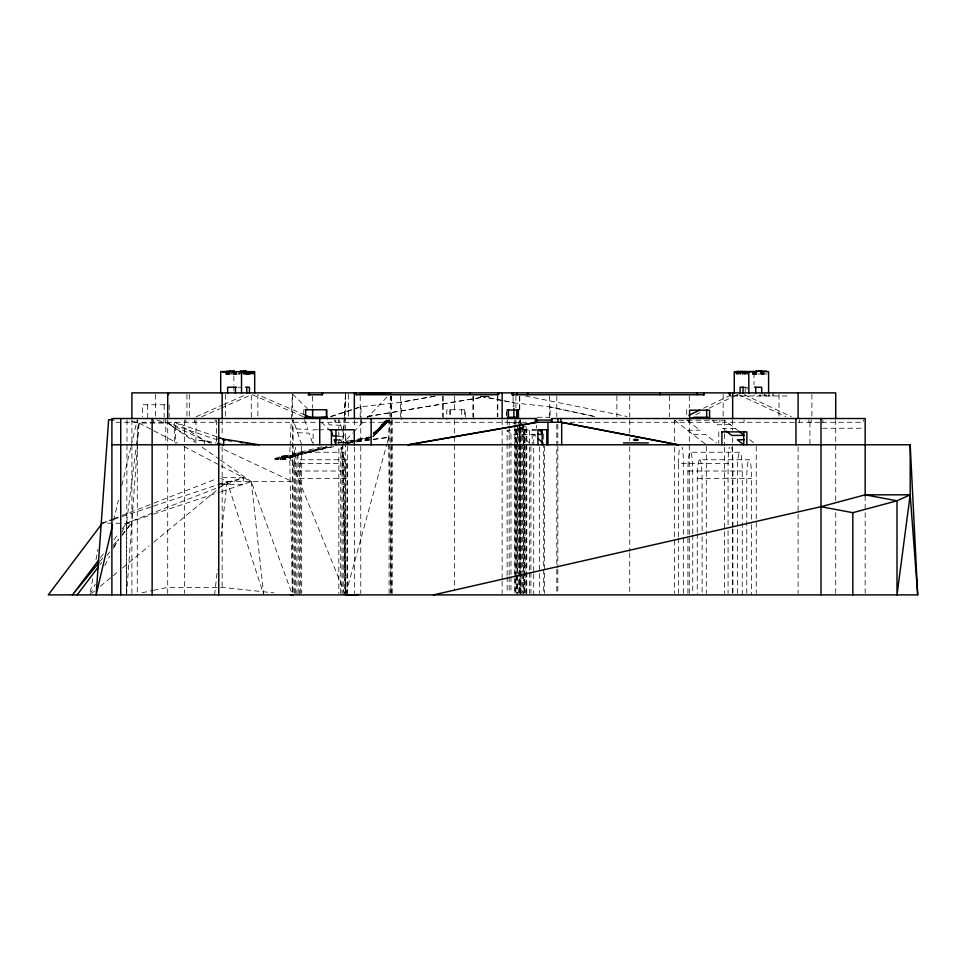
<?xml version="1.0" encoding="UTF-8"?>
<svg xmlns="http://www.w3.org/2000/svg" width="966" height="966" viewBox="0 0 966 966"><rect width="100%" height="100%" fill="white"/><g stroke="black" fill="none" stroke-linecap="round" stroke-linejoin="round"><path stroke-width="0.72" stroke-dasharray="4.83 3.62" d="M127.053 419.763L126.558 593.39L126.558 523.089L136.073 446.956M290.09 447.222L289.703 456.097L327.003 446.775M290.162 445.749L291.249 420.608M291.309 419.135L292.336 395.48M355.246 441.39L343.316 442.826L344.439 417.674M344.5 416.201L345.49 393.995M387.994 420.21L387.934 421.466L386.303 421.888L386.243 423.144L384.625 423.567L384.565 424.823L382.947 425.233L382.886 426.501L381.256 426.912L381.196 428.18L379.578 428.59L379.517 429.858L377.899 430.268L377.839 431.536L376.209 431.947L375.339 433.42L388.803 419.993M390.904 592.267L388.755 437.32L389.612 419.787M389.781 416.237L390.783 395.794M344.174 417.674L342.785 442.826L338.498 438.673M344.258 416.201L345.405 395.48M126.558 594.887L137.329 446.98M137.438 445.483L139.068 423.072L128.393 420.138M214.609 594.887L217.41 569.566M221.033 536.782L227.119 481.648L220.767 478.339M136.266 445.459L139.068 423.072L167.71 423.072L211.083 443.454M92.724 578.767L89.91 594.887L95.344 584.249M96.045 559.725L97.82 549.461M113.626 520.469L118.42 500.038M121.849 485.439L130.772 447.5M131.11 446.038L137.281 419.763L137.281 594.887M345.888 593.45L386.774 444.541M387.173 443.104L388.755 437.32L358.229 441.027M104.835 565.641L109.593 556.331M113.662 548.35L118.407 539.04M121.801 532.399L126.558 523.089L217.145 487.939M100.392 557.793L104.002 553.011M113.928 539.837L118.432 533.86M122.042 529.066L126.558 523.089L152.073 514.612M99.896 564.869L101.696 562.502M107.069 555.402L109.762 551.852M113.348 547.118L118.721 540.006M122.308 535.273L131.279 523.427L102.42 523.089L112.177 519.297M99.957 561.463L102.807 558.01M113.239 545.331L117.985 539.571M121.788 534.959L131.279 523.427M355.138 440.411L343.316 442.826L352.638 433.058M353.665 431.971L365.051 420.029M366.09 418.942L387.825 396.132M518.271 593.39L518.271 422.48L520.348 420.741L519.696 420.053L519.696 423.072M92.241 592.967L94.559 591.047M100.379 586.253L112.008 576.654M113.167 575.7L117.816 571.86M122.465 568.02L149.211 545.947M153.86 542.107L220.139 487.407M221.311 486.453L227.119 481.648L292.408 481.648L220.562 447.91M526.361 593.39L526.361 427.02L520.312 428.095L526.784 429.484L526.784 570.834M703.586 408.22L730.187 395.396M695.786 414.631L701.111 412.071M709.08 408.22L730.368 397.956M731.697 397.316L737.022 394.756M196.195 416.72L222.337 405.128M223.714 404.512L245.726 394.756M201.749 416.72L219.632 408.787M221.009 408.171L251.281 394.756L251.281 419.763M387.39 422.311L385.772 422.722L385.772 423.977L384.166 424.4L384.166 425.656L382.548 426.078L382.548 427.334L380.942 427.757L380.942 429.013L379.324 429.435L379.324 430.691L377.718 431.114L377.718 432.37L373.033 432.792L375.46 432.37L375.46 431.114L377.452 430.691L377.452 429.435L379.034 429.013L379.034 427.757L381.763 425.656L381.763 424.4L383.273 423.977L383.273 422.722L387.39 422.311L387.39 421.043L389.008 420.633L385.205 421.043L385.205 422.311M333.777 446.642L300.957 453.803L292.408 457.341L281.553 457.413L292.408 457.413L281.553 457.413L281.553 456.169L292.408 456.097L329.394 446.847M113.565 518.766L120.545 516.061M121.933 515.518L152.592 503.624M153.992 503.081L216.698 478.75M218.545 487.407L243.625 477.675L242.804 484.461L221.685 484.461M274.972 458.476L281.553 456.169L292.408 456.097L285.839 458.476L274.972 458.476L275.02 459.381L285.888 459.381L292.396 457.208M281.541 457.208L275.02 459.381L275.069 458.476L275.334 459.369M102.42 523.089L112.346 519.793M113.759 519.322L120.847 516.967M122.271 516.496L152.036 506.607M153.449 506.136L227.119 481.648L263.295 593.462M153.485 514.141L220.115 491.996M221.54 491.525L251.257 481.648L291.889 593.474M330.493 416.551L360.221 406.879L401.301 402.194L436.028 396.036M331.145 416.551L352.469 409.644M353.882 409.186L360.994 406.879L360.994 419.763M376.1 433.42L373.033 433.42L374.047 433.215L374.047 431.947L376.559 431.536L376.559 430.268L378.249 429.858L378.249 428.59L379.819 428.18L381.123 425.233L384.975 424.823L384.975 423.567L386.581 423.144L386.581 421.888L388.199 421.466L388.199 420.21M327.281 446.896L289.728 457.341L292.372 593.402L292.408 419.763M388.199 421.466L384.045 421.888L382.536 424.823M218.666 484.461L243.625 477.675L219.487 477.675M381.123 425.233L384.975 424.823M379.819 426.912L383.357 426.501L383.357 425.233M378.249 428.59L381.751 428.18L381.751 426.912M376.559 430.268L380.133 429.858L380.133 428.59M374.047 431.947L378.515 431.536L378.515 430.268M376.909 431.947L376.909 433.215L373.685 435.304L373.685 436.56L356.623 440.11M373.685 434.471L376.1 434.048L376.1 432.792M372.876 436.137L374.482 435.726L374.482 434.471M331.459 446.799L289.728 457.341L344.922 593.498M321.618 446.775L284.306 456.097L284.306 457.341L281.553 457.413M284.306 457.341L325.916 446.956M507.114 575.446L507.114 430.317L524.924 429.496L524.924 593.39M526.784 429.484L525.154 429.87L536.625 430.317M343.316 442.826L354.776 440.411M356.212 440.11L371.97 436.777L356.708 439.192M141.93 592.786L151.952 590.685M153.389 590.383L167.71 587.388L222.156 587.388L273.921 592.858M338.981 442.826L355.234 439.494M343.413 443.177L355.234 440.75M356.708 440.448L368.541 438.021L368.541 436.777M347.748 443.177L355.138 441.655M356.623 441.353L369.918 438.624M346.601 443.249L355.319 441.583M435.243 396.036L400.528 402.194L401.301 402.194L401.301 419.763M367.177 416.551L489.907 395.988M367.696 416.551L490.414 395.988M348.05 443.237L355.319 442.174M356.768 441.969L388.755 437.32M693.359 434.398L705.325 434.326L716.543 443.044M730.296 424.666L717.919 424.75L712.075 420.21M735.114 428.397L722.725 428.481L724.971 430.22M687.575 430.256L699.988 430.184M230.596 373.987L232.395 373.987M236.151 373.987L240.244 373.987L240.244 371.487M758.117 373.987L759.892 373.987M764.903 373.987L767.173 373.987M237.89 387.245L240.824 387.245M744.4 387.245L747.153 387.245L747.129 391.749M730.888 396L729.922 396L729.922 394.756M731.503 396L787.616 396L787.616 392.872M480.066 396.181L513.864 402.774L513.864 407.024M164.896 404.754L142.654 404.754L142.654 416.769M360.221 406.879L360.994 406.879M537.156 417.264L549.497 417.264M674.618 441.293L674.618 420.21L724.56 420.21L737.36 430.136M386.171 420.838L388.199 420.838M385.205 421.043L387.39 421.043M385.205 421.671L387.39 421.671M384.045 421.888L386.581 421.888M526.579 422.275L113.94 422.275L113.94 419.763M569.916 422.275L821.414 422.275M821.776 422.275L863.29 422.275L863.29 419.763M384.045 422.516L386.581 422.516M383.273 422.722L385.772 422.722M384.045 423.144L386.581 423.144M383.273 423.35L385.772 423.35M382.536 423.567L384.975 423.567M383.273 423.977L385.772 423.977M382.536 424.195L384.975 424.195M381.763 424.4L384.166 424.4M381.763 425.028L384.166 425.028M381.763 425.656L384.166 425.656M381.123 425.873L383.357 425.873M380.483 426.078L382.548 426.078M381.123 426.501L383.357 426.501M380.483 426.706L382.548 426.706M380.483 427.334L382.548 427.334M379.819 427.552L381.751 427.552M379.034 427.757L380.942 427.757M379.819 428.18L381.751 428.18M822.464 428.24L863.701 428.24M379.034 428.385L380.942 428.385M379.034 429.013L380.942 429.013M378.249 429.23L380.133 429.23M377.452 429.435L379.324 429.435M536.456 429.725L532.181 429.725L532.181 444.783M317.403 429.773L313.117 429.773L313.117 444.783M318.756 429.773L330.251 429.773M378.249 429.858L380.133 429.858M377.452 430.063L379.324 430.063M377.452 430.691L379.324 430.691M376.559 430.896L378.515 430.896M375.46 431.114L377.718 431.114M376.559 431.536L378.515 431.536M375.46 431.742L377.718 431.742M375.46 432.37L377.718 432.37M374.047 432.575L376.909 432.575M374.047 433.215L376.909 433.215M507.114 430.317L510.978 434.338L536.577 434.35M374.47 434.881L375.291 434.881M373.661 435.098L374.482 435.098M372.791 436.56L373.685 436.56M217.845 439.132L214.935 439.132L165.766 422.275L194.818 440.363L204.502 440.363L216.07 443.08M337.4 442.826L345.49 442.826M296.876 594.887L296.876 471.01A18.765 0.652 -90 0 1 297.528 452.245L343.872 452.245A18.765 0.652 -90 0 1 344.524 471.01L344.524 593.402M687.913 593.402L687.913 471.01A18.765 2.415 90 0 1 690.328 452.245L739.835 452.245A18.765 2.415 -90 0 1 742.262 471.01L742.262 594.887M298.277 453.803L300.957 453.803M281.553 456.169L292.408 456.169M299.388 594.887L299.388 478.508A18.765 0.652 -90 0 1 300.04 459.744L346.383 459.744A18.765 0.652 -90 0 1 347.035 478.508L347.035 594.887M697.259 532.23L697.259 478.508A18.765 2.415 90 0 1 699.686 459.744L749.193 459.744A18.765 2.415 -90 0 1 751.608 478.508L751.608 523.27M294.352 593.402L294.352 463.499L342 463.499L342 593.402M678.567 536.661L678.567 463.499L732.904 463.499L732.904 527.702M296.876 471.01L344.524 471.01M687.913 471.01L742.262 471.01M299.388 478.508L347.035 478.508M697.259 478.508L751.608 478.508M686.597 420.21L689.603 420.21M340.72 425.294L329.14 424.823L327.414 419.763M296.26 428.892L307.84 429.363L304.556 419.763M297.564 432.696L309.144 433.166L312.682 443.491M338.74 436.185L344.524 436.415M337.134 439.856L345.828 440.206M513.091 402.774L550.137 406.879L595.092 416.551M522.413 426.356L526.361 427.02M518.174 428.107L524.924 429.496M480.839 396.181L502.38 400.479M503.817 400.769L513.864 402.774M525.335 395.939L627.043 416.491M594.778 416.624L549.364 406.879L550.137 406.879L550.137 416.901M507.198 424.533L507.198 420.005L509.167 422.07L517.486 423.989L517.486 573.901M199.962 440.363L211.53 443.08M157.035 420.138L167.71 423.072L195.965 442.887M518.271 422.48L522.147 423.603M216.65 436.717L174.508 422.275L174.508 443.37M304.978 415.006L257.862 394.756L257.862 416.829M252.307 394.756L303.59 416.793M744.315 394.756L791.395 416.636M738.809 394.756L785.889 416.636M139.068 423.072L152.302 429.979M153.618 430.679L177.442 443.116M184.071 446.57L219.801 465.226M221.129 465.926L251.257 481.648L263.766 594.887M276.952 458.355L277.133 459.297M202.111 447.198L219.306 459.261M220.538 460.118L251.257 481.648M749.713 439.723L754.06 443.104M687.104 420.21L699.952 430.184M674.618 420.21L706.303 444.783M535.913 436.439L533.727 434.35L533.727 572.391M292.408 393.995L307.417 408.546M321.352 422.057L329.925 430.365M520.94 434.338L528.945 442.694M342.109 429.339L338.837 419.763L338.837 430.244M342.592 430.764L347.386 444.783M301.694 444.783L293.145 419.763L293.145 593.39M279.983 458.476L280.08 459.381M284.68 458.464L284.728 459.369M283.618 458.403L283.678 459.321M283.014 458.391L283.074 459.297M282.7 458.391L282.76 459.309M280.285 458.464L280.333 459.369M278.655 458.464L278.703 459.369M278.498 458.452L278.546 459.369M278.305 458.415L278.353 459.333M277.532 458.403L277.592 459.321M277.23 458.403L277.29 459.309M276.783 458.367L276.831 459.285M276.216 458.403L276.276 459.309M275.648 458.427L275.708 459.345M285.707 458.476L285.755 459.381M278.715 458.476L278.763 459.381M284.849 458.476L284.885 459.381M342.23 444.082L345.454 593.378L345.49 417.674M342.785 444.082L345.466 593.378M865.162 495.739L865.162 593.39M835.723 419.763L835.723 503.588M835.723 512.572L835.723 593.39M822.875 419.763L822.875 422.275M811.887 394.37L811.887 416.781M811.186 419.763L811.186 422.275M809.931 422.275L809.931 444.783M808.916 419.763L808.916 422.275M799.51 419.763L799.51 422.275M798.097 446.715L798.097 512.572M798.097 514.069L798.097 593.39M779.031 394.37L779.031 416.781M773.259 392.872L773.259 396M772.474 394.756L772.474 396M769.165 394.756L769.165 396M768.598 394.756L768.598 396M766.328 394.756L766.328 396M765.06 392.872L765.06 396M764.36 394.756L764.36 396M764.166 394.756L764.166 396M762.923 394.756L762.923 396M760.701 394.756L760.701 396M759.638 394.756L759.638 396M756.245 446.292L756.245 593.39M754.011 373.009L754.011 384.601M754.011 394.756L754.011 396M751.608 524.767L751.608 594.887M746.778 593.402L746.778 478.508A18.765 2.415 -90 0 1 749.193 459.744M745.184 387.245L745.184 391.749M745.233 394.756L745.233 396M744.062 419.763L744.062 422.275M737.65 394.756L737.65 396M737.42 593.402L737.42 471.01A18.765 2.415 -90 0 1 739.835 452.245M737.179 394.756L737.179 396M736.925 394.756L736.925 396M732.904 529.199L732.904 594.887M732.651 419.763L732.651 430.244M732.651 437.731L732.651 527.533M732.651 529.03L732.651 593.39M730.139 394.756L730.139 396M728.074 524.719L728.074 463.499A18.765 2.415 -90 0 1 729.282 447.246M728.074 530.684L728.074 593.402M724.56 420.21L724.56 432.261M724.56 433.77L724.56 445.809M724.56 447.318L724.56 530.141M724.56 531.65L724.56 593.39M723.148 394.37L723.148 416.781M719.863 419.763L719.863 422.275M718.789 431.874L718.789 443.346M706.303 446.292L706.303 593.39M702.101 530.732L702.101 478.508A18.765 2.415 90 0 0 699.686 459.744M702.101 536.698L702.101 593.402M697.259 533.715L697.259 593.402M692.755 533.691L692.755 471.01A18.765 2.415 90 0 0 690.328 452.245M692.755 535.188L692.755 593.402M689.289 395.867L689.289 407.821M689.289 419.763L689.289 593.39M686.693 409.765L686.693 416.914M683.397 593.402L683.397 463.499A18.765 2.415 -90 0 0 682.189 447.246M678.567 538.159L678.567 593.402M674.618 447.318L674.618 593.39M669.438 395.867L669.438 416.781M629.735 395.867L629.735 416.781M629.735 419.763L629.735 436.234M629.735 437.731L629.735 440.725M629.735 446.715L629.735 551.489M629.735 552.987L629.735 593.39M616.876 395.867L616.876 416.781M557.841 424.352L557.841 443.322M557.841 446.292L557.841 567.875M557.841 569.372L557.841 593.39M556.802 395.867L556.802 416.781M556.802 424.255L556.802 567.948M556.802 569.445L556.802 594.887M549.364 395.867L549.364 418.278M544.631 446.292L544.631 593.39M543.689 434.35L543.689 567.887M543.689 569.385L543.689 593.39M539.475 446.775L539.475 593.39M536.541 425.269L536.541 428.276M533.727 573.889L533.727 594.887M530.938 446.292L530.938 570.87M530.938 572.379L530.938 593.39M529.525 430.317L529.525 570.954M529.525 572.452L529.525 593.39M526.784 572.331L526.784 593.39M525.021 429.472L525.154 593.39M524.623 429.266L524.623 442.826M524.623 444.324L524.623 593.39M524.429 429.242L524.429 442.79M524.429 444.3L524.429 593.39M523.439 423.977L523.439 593.39M523.331 429.87L523.331 593.39M522.546 426.996L522.546 572.403M522.546 573.901L522.546 593.39M521.109 427.648L521.109 442.718M521.109 444.215L521.109 572.295M521.109 573.792L521.109 593.39M520.807 427.817L520.94 594.887M520.191 419.763L520.191 594.887M520.046 419.763L520.046 422.758M520.046 424.255L520.046 593.39M519.768 396.217L519.768 409.463M519.805 427.817L519.805 442.875M519.805 444.372L519.805 593.39M519.696 424.581L519.696 442.67M519.696 444.179L519.696 593.39M519.454 396.217L519.454 409.463M519.261 427.044L519.261 593.39M517.486 575.398L517.486 593.39M517.076 430.317L517.076 573.949M517.076 575.446L517.076 593.39M516.291 429.109L516.291 442.67M516.291 444.179L516.291 573.792M516.291 575.301L516.291 593.39M515.904 395.867L515.904 407.821M515.904 419.763L515.904 427.25M515.904 428.747L515.904 576.931M515.904 578.429L515.904 593.39M515.023 429.302L515.023 442.851M515.023 444.36L515.023 593.39M514.854 419.763L514.854 424.255M514.854 425.752L514.854 593.39M513.091 397.352L513.091 406.324M510.978 434.338L510.978 575.386M510.978 576.883L510.978 593.39M509.167 422.07L509.167 425.064M509.167 426.574L509.167 575.35M509.167 576.859L509.167 593.39M507.198 576.799L507.114 593.39M507.041 411.395L507.041 415.585M506.739 411.395L506.739 415.585M502.151 420.005L502.151 429.049M502.151 430.558L502.151 445.64M502.151 447.149L502.151 579.817M502.151 581.327L502.151 593.39M497.816 396.217L497.816 416.829M497.297 396.217L497.297 416.829M473.666 396.217L473.666 419.763M472.881 396.217L472.881 416.829M465.419 416.914L465.419 409.765L446.823 409.765L446.823 419.763M464.646 409.765L464.646 416.914M461.7 409.765L461.7 419.763M454.624 396L454.624 409.765M454.624 419.763L454.624 590.395M450.53 409.765L450.53 416.914M449.745 409.765L449.745 416.914M443.261 396.217L443.261 419.763M442.476 396.217L442.476 416.829M400.528 395.867L400.528 416.781M392.256 419.763L392.256 593.39M391.327 396.217L391.327 416.829M391.206 419.763L391.206 593.39M390.928 395.867L390.928 593.39M389.069 419.763L389.069 594.887M386.919 419.993L386.919 420.633M386.171 420.21L386.171 421.466M379.964 426.875L379.964 427.503M361.248 419.763L361.248 422.275M360.765 419.981L360.765 443.322M360.765 446.292L360.765 593.39M360.221 395.867L360.221 416.781M354.353 420.005L354.353 427.54M354.353 447.149L354.353 593.39M348.472 394.37L348.472 416.781M347.386 446.292L347.386 593.39M345.743 594.887L345.743 478.508A18.765 0.652 -90 0 1 346.383 459.744M345.49 392.872L345.49 416.781M343.22 594.887L343.22 471.01A18.765 0.652 -90 0 1 343.872 452.245M340.708 593.402L340.708 463.499A18.765 0.652 -90 0 1 341.034 447.246M338.837 431.742L338.837 593.39M335.757 419.763L335.757 422.275M334.779 419.763L334.779 422.275M312.61 396.217L312.61 407.99M303.71 409.765L303.71 418.338M301.694 446.292L301.694 593.39M300.692 593.402L300.692 478.508A18.765 0.652 -90 0 0 300.04 459.744M298.18 593.402L298.18 471.01A18.765 0.652 -90 0 0 297.528 452.245M295.656 593.402L295.656 463.499A18.765 0.652 90 0 0 295.33 447.246M292.408 394.37L292.408 419.135M239.809 371.681L239.809 373.987M238.988 371.681L238.988 373.987M233.881 376.003L233.881 384.661M233.881 386.098L233.881 391.87M230.983 371.765L230.983 373.987M225.332 394.37L225.332 416.781M222.156 419.763L222.156 436.234M222.156 446.703L222.156 587.388M216.553 419.981L216.553 441.873M215.213 419.763L215.213 422.275M204.502 444.783L204.502 440.363L175.45 422.275L175.45 443.37M195.953 419.981L195.953 443.322M194.347 419.763L194.347 422.275M189.312 394.37L189.312 416.781M186.969 394.37L186.969 416.781M185.846 419.763L185.846 422.275M184.506 419.981L184.506 443.322M184.506 446.292L184.506 593.39M169.195 404.754L169.195 416.769M167.71 419.763L167.71 593.39M165.766 418.52L165.766 444.783M164.135 404.754L164.135 416.769M163.882 419.763L163.882 422.275M155.55 394.37L155.55 416.781M153.666 419.763L153.666 422.275M147.713 404.754L147.713 419.763M131.907 419.763L131.907 593.39M678.567 463.499A18.765 2.415 -90 0 1 679.774 447.246M731.697 447.246A18.765 2.415 -90 0 1 732.904 463.499M294.352 463.499A18.765 0.652 90 0 1 294.678 447.246M341.674 447.246A18.765 0.652 -90 0 1 342 463.499M285.839 458.476L285.827 459.381L285.839 458.476"/><path stroke-width="1.45" d="M433.48 594.887L820.991 506.703L865.162 494.821L910.189 494.821L897.003 594.887L897.003 500.799L910.189 494.821L910.189 444.783L111.899 444.783M112.587 524.84L96.129 594.887L108.639 419.763L112.889 419.763M101.515 524.284L48.3 594.887L917.7 594.887L910.189 444.783M98.592 560.183L72.438 594.887L99.003 562.623M77.171 594.887L98.109 567.247M688.951 415.283L699.589 410.152M689.422 418.93L694.276 417.264L708.102 417.264M820.991 506.703L852.833 512.68L897.003 500.799L865.162 494.821M407.712 444.783L536.541 422.275L536.541 418.52L111.899 418.52L111.899 594.887M408.86 444.783L537.7 422.275M318.852 417.771L324.842 417.264M360.149 393.633L390.928 392.872M345.49 594.887L358.676 594.561M744.218 439.759L737.336 439.808L743.76 444.783L743.76 431.874M230.451 371.113L234.436 371.113L234.436 373.987M240.051 371.161L246.149 371.161M766.763 371.113L762.657 371.113L762.657 373.987M226.781 371.258L230.596 371.258M758.117 371.258L762.283 371.258M240.244 371.487L246.777 371.536L246.777 373.987M746.96 371.487L736.599 371.487L736.599 373.987L735.995 371.681M755.726 371.56L748.771 371.56L748.855 393.307M224.788 371.705L228.604 371.705L228.604 373.987M229.98 371.765L232.395 371.765M233.881 371.681L243.094 371.681L243.625 373.987L243.625 371.487M243.939 371.608L254.698 371.656L254.698 393.307M740.077 371.681L734.269 371.681L734.269 393.307M760.314 371.765L762.935 371.765M248.057 371.886L252.657 371.886L253.092 373.987L253.092 371.656M749.085 371.886L745.221 371.886L745.221 373.987L744.545 373.987L744.545 371.681M222.711 372.139L226.805 372.139L226.805 373.987M756.233 372.139L754.205 372.139L754.205 373.987M752.671 373.987L756.438 373.987L756.438 371.161M764.154 373.987L761.099 373.987L761.099 371.161M236.429 387.245L227.65 387.245L227.65 393.247M245.509 387.245L249.433 387.245L249.433 393.247M743.917 387.245L740.101 387.245L740.101 393.247M754.422 387.245L761.715 387.245L761.715 393.247M308.045 394.756L322.535 394.756L322.535 392.872M356.249 394.756L498.673 394.756L498.673 392.872M512.065 394.756L704.069 394.756M305.147 409.765L326.568 409.765L326.568 418.338L326.556 409.765M518.44 418.628L518.44 410.043L516.725 410.043L516.725 418.375M304.495 417.264L327.257 417.264M507.222 417.264L517.704 417.264M533.522 422.275L561.681 422.275L678.47 444.783M547.951 429.725L537.869 429.725L538.002 444.783M330.251 429.773L354.28 429.773L354.28 444.783M721.723 431.874L746.863 431.874L746.863 444.783M538.002 434.35L542.264 434.35M633.877 439.421L637.934 439.421M633.877 440.363L637.934 440.363M623.42 442.911L648.391 442.911M534.959 420.065L551.477 420.089M518.44 410.043L507.041 410.007L508.454 410.007L508.454 418.58M337.291 436.125L332.944 435.944L331.012 430.293M337.134 439.856L334.236 439.735L335.963 444.783L335.963 429.773M290.186 594.573L293.145 594.887M218.05 437.2L223.677 439.132L259.154 444.783M222.554 439.602L225.513 440.073M228.471 440.544L231.429 441.015M240.292 442.428L243.251 442.899M246.209 443.37L249.168 443.841M252.126 444.312L255.084 444.783M677.685 444.783L560.884 422.275L560.884 418.52M217.519 443.418L223.291 444.783M304.978 415.006L311.909 417.976M738.483 431.005L744.098 435.364L731.709 435.449L726.094 431.09M539.475 430.317L542.626 433.336M538.086 438.528L542.445 442.694M910.189 494.821L917.7 594.887M865.162 495.824L865.162 418.52L551.514 418.52L551.514 422.275M852.833 512.68L852.833 594.887M835.723 418.278L835.723 392.872L131.907 392.872L131.907 418.278M820.991 418.52L820.991 594.887M798.097 392.872L798.097 418.278M795.948 418.52L795.948 444.783M768.598 393.307L768.598 371.681L763.538 371.681L763.538 373.987M761.884 371.765L761.884 373.987M761.462 373.987L761.462 371.161L755.629 371.161L755.69 373.987M755.738 387.245L755.738 393.247M753.492 373.987L753.492 371.656L740.632 371.608L740.077 373.987L740.077 371.536M753.335 371.56L753.335 373.987M747.08 371.656L747.08 373.987L746.585 371.886M742.999 371.681L742.999 373.987L742.238 373.987L742.238 371.608M743.023 387.245L743.023 393.247M738.604 371.536L738.084 373.987L738.084 371.487M732.651 392.872L732.651 418.278M730.139 392.872L730.139 393.995M729.922 392.872L729.922 393.995M729.028 392.872L729.028 393.995M721.904 431.874L721.904 444.783M709.575 418.785L709.575 410.2L689.603 410.2L689.603 418.785M706.665 409.765L706.665 418.338M697.319 392.872L697.38 394.756M660.08 392.872L660.08 394.756M561.681 422.275L561.681 444.783M557.986 418.52L557.986 422.275M551.707 418.52L551.707 422.275M547.951 422.275L547.951 444.783M546.804 429.725L546.804 444.783M542.143 429.725L542.143 444.783M527.605 392.872L527.605 394.756M517.233 392.872L517.172 394.756M517.039 410.043L517.039 418.375M513.864 408.437L513.864 418.35M513.091 392.872L513.091 395.867M512.523 392.872L512.523 394.756M512.463 392.872L512.463 394.756M502.151 392.872L502.151 418.495M497.816 392.872L497.816 394.756M470.37 392.872L470.37 393.995M371.149 418.52L371.149 444.783M356.297 392.872L356.297 394.756M354.353 392.872L354.353 418.495M331.447 429.773L331.447 444.783M322.149 392.872L322.149 394.756M319.734 418.52L319.734 444.783M312.61 409.463L312.61 418.302M309.422 392.872L309.422 394.756M309.048 392.872L309.048 394.756M305.63 409.765L305.63 418.338M251.426 371.886L250.81 373.987L250.81 371.681M249.421 371.681L249.421 373.987L247.827 373.987L247.827 371.608M248.733 371.608L248.733 373.987M248.516 371.681L248.516 373.987M247.272 371.608L247.272 373.987L245.871 373.987L245.871 371.536M246.801 387.245L246.801 393.247M246.366 371.608L246.366 373.987M245.436 371.536L244.978 373.987L244.978 371.487M241.524 371.681L241.524 393.307M236.151 371.681L236.151 373.987L233.265 373.987L233.265 371.487M235.644 371.681L235.644 373.987M235.487 387.245L235.487 393.247M235.366 371.681L235.366 373.987M235.124 371.681L235.124 373.987M234.666 373.987L234.666 371.487L228.821 371.487L228.821 373.987M229.22 371.487L229.22 373.987L225.996 373.987L225.996 371.56M227.396 373.987L227.396 371.56L220.707 371.56L220.707 393.295M227.179 371.705L227.179 373.987M223.677 439.132L223.677 444.783M222.156 392.872L222.156 418.278M218.763 418.52L218.763 594.887M168.507 392.872L168.507 394.756M167.71 392.872L167.71 418.278M152.133 418.52L152.133 594.887M120.738 418.52L120.738 594.887M703.96 394.756L703.96 392.872L703.9 394.756"/></g></svg>
